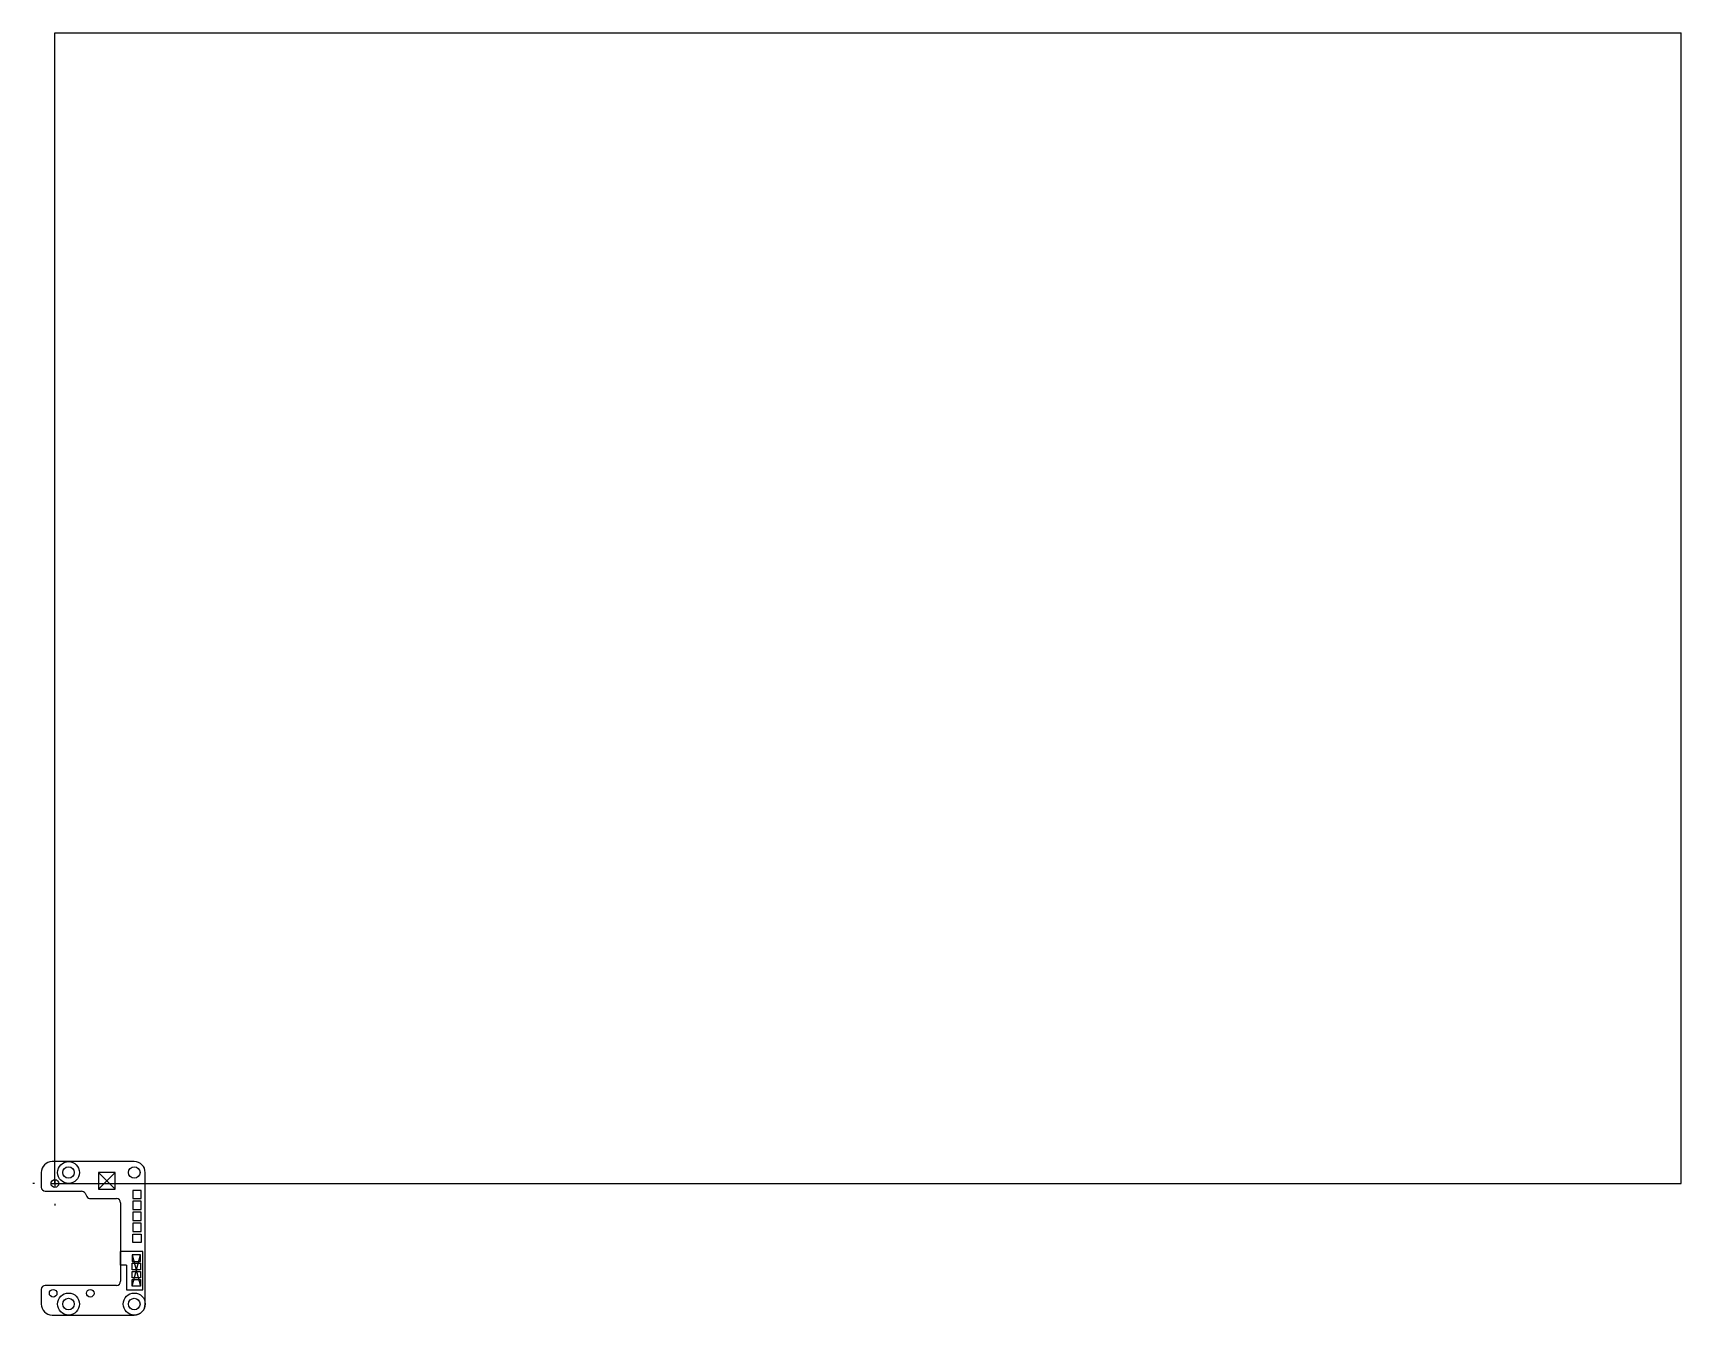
# Model space of a CAD drawing. Header units: millimetres. Extents: x -4 to 297, y -24 to 210.
import ezdxf

# ---------------------------------------------------------------- set-up
doc = ezdxf.new("R2010")
doc.units = ezdxf.units.MM
doc.header["$LTSCALE"] = 16.335
doc.linetypes.add('CENTER', pattern=[0.6, 0.375, -0.075, 0.075, -0.075])
doc.layers.get('0').update_dxf_attribs({"linetype": 'CONTINUOUS'})
doc.layers.add('02___PRT_ALL_AXES', color=7, linetype='CONTINUOUS')
doc.layers.add('03___PRT_ALL_CURVES', color=7, linetype='CONTINUOUS')

msp = doc.modelspace()

# ---------------------------------------------------------------- linework, layer by layer
at = {"color": 7, "linetype": 'CONTINUOUS'}
for p, q in [((0, 0), (0, 210)), ((0, 210), (297, 210)), ((297, 0), (297, 210)), ((14.5, 4), (-0.5, 4)), ((-2.5, 2), (-2.5, -0.65)), ((0, 0), (297, 0)), ((16.5, -22), (16.5, 2)), ((-1.75, -1.4), (4.87, -1.4)), ((5.52, -1.77), (5.86, -2.38)), ((6.51, -2.75), (11.25, -2.75)), ((12, -3.5), (12, -17.85)), ((-2.5, -19.35), (-2.5, -22)), ((11.25, -18.6), (-1.75, -18.6)), ((-0.5, -24), (14.5, -24))]:
    msp.add_line(p, q, dxfattribs=at)
for centre in [(0, 0), (-0.31, -20.02), (6.46, -20.02)]:
    msp.add_circle(centre, 0.7, dxfattribs=at)
for centre, radius, start, end in [((-0.5, 2), 2, 90, 180), ((14.5, 2), 2, 0, 90), ((-1.75, -0.65), 0.75, 180, 270), ((4.87, -2.15), 0.75, 30, 90), ((6.51, -2), 0.75, 210, 270), ((11.25, -3.5), 0.75, 0, 90), ((11.25, -17.85), 0.75, 270, 360), ((-1.75, -19.35), 0.75, 90, 180), ((-0.5, -22), 2, 180, 270), ((14.5, -22), 2, 270, 360)]:
    msp.add_arc(centre, radius, start, end, dxfattribs=at)
at = {"layer": '02___PRT_ALL_AXES', "color": 7, "linetype": 'CENTER'}
for p, q in [((0, 3.71), (0, 4)), ((-3.71, 0), (-4, 0)), ((3.71, 0), (4, 0)), ((0, -3.71), (0, -4))]:
    msp.add_line(p, q, dxfattribs=at)
at = {"layer": '02___PRT_ALL_AXES', "color": 7, "linetype": 'CONTINUOUS'}
for p, q in [((-0.74, 0), (0.74, 0)), ((0, 0.74), (0, -0.74))]:
    msp.add_line(p, q, dxfattribs=at)
for centre in [(2.5, 2), (14.5, 2), (2.5, -22), (14.5, -22)]:
    msp.add_circle(centre, 1.05, dxfattribs=at)
at = {"layer": '03___PRT_ALL_CURVES', "color": 4, "linetype": 'CONTINUOUS'}
for p, q in [((11, 2), (8, -1)), ((8, 2), (8, -1)), ((8, 2), (11, -1)), ((11, 2), (8, 2)), ((11, -1), (11, 2)), ((8, -1), (11, -1)), ((14.25, -1.25), (14.25, -2.75)), ((15.75, -1.25), (14.25, -1.25)), ((14.25, -2.75), (15.75, -2.75)), ((15.75, -2.75), (15.75, -1.25)), ((15.75, -3.25), (14.25, -3.25)), ((14.25, -3.25), (14.25, -4.75)), ((14.25, -4.75), (15.75, -4.75)), ((15.75, -5.25), (14.25, -5.25)), ((14.25, -5.25), (14.25, -6.75)), ((15.75, -4.75), (15.75, -3.25)), ((15.75, -6.75), (15.75, -5.25)), ((14.25, -6.75), (15.75, -6.75)), ((15.75, -7.25), (14.25, -7.25)), ((14.25, -7.25), (14.25, -8.75)), ((14.25, -8.75), (15.75, -8.75)), ((15.75, -8.75), (15.75, -7.25)), ((14.25, -9.25), (15.75, -9.25)), ((14.25, -10.75), (14.25, -9.25)), ((15.75, -10.75), (14.25, -10.75)), ((15.75, -9.25), (15.75, -10.75)), ((16.07, -12.39), (12, -12.39)), ((12, -14.89), (12, -12.39)), ((13.07, -14.89), (12, -14.89)), ((13.07, -14.89), (13.07, -19.39)), ((15.65, -13.04), (14.1, -13.04)), ((14.1, -13.04), (15.65, -18.74)), ((14.1, -13.04), (14.1, -14.24)), ((14.1, -18.74), (15.65, -13.04)), ((14.1, -14.24), (15.65, -14.24)), ((14.1, -14.54), (15.65, -14.54)), ((14.1, -15.74), (14.1, -14.54)), ((15.65, -14.24), (15.65, -13.04)), ((15.65, -14.54), (15.65, -15.74)), ((16.07, -19.39), (16.07, -12.39)), ((15.65, -15.74), (14.1, -15.74)), ((14.1, -16.04), (15.65, -16.04)), ((14.1, -17.24), (14.1, -16.04)), ((15.65, -17.24), (14.1, -17.24)), ((14.1, -17.54), (15.65, -17.54)), ((14.1, -18.74), (14.1, -17.54)), ((15.65, -16.04), (15.65, -17.24)), ((15.65, -17.54), (15.65, -18.74)), ((-2.03, -18.66), (-2.03, -18.6)), ((13.07, -19.39), (16.07, -19.39)), ((15.65, -18.74), (14.1, -18.74))]:
    msp.add_line(p, q, dxfattribs=at)
for centre in [(2.5, 2), (2.5, -22), (14.5, -22)]:
    msp.add_circle(centre, 2, dxfattribs=at)

doc.saveas('drawing.dxf')
